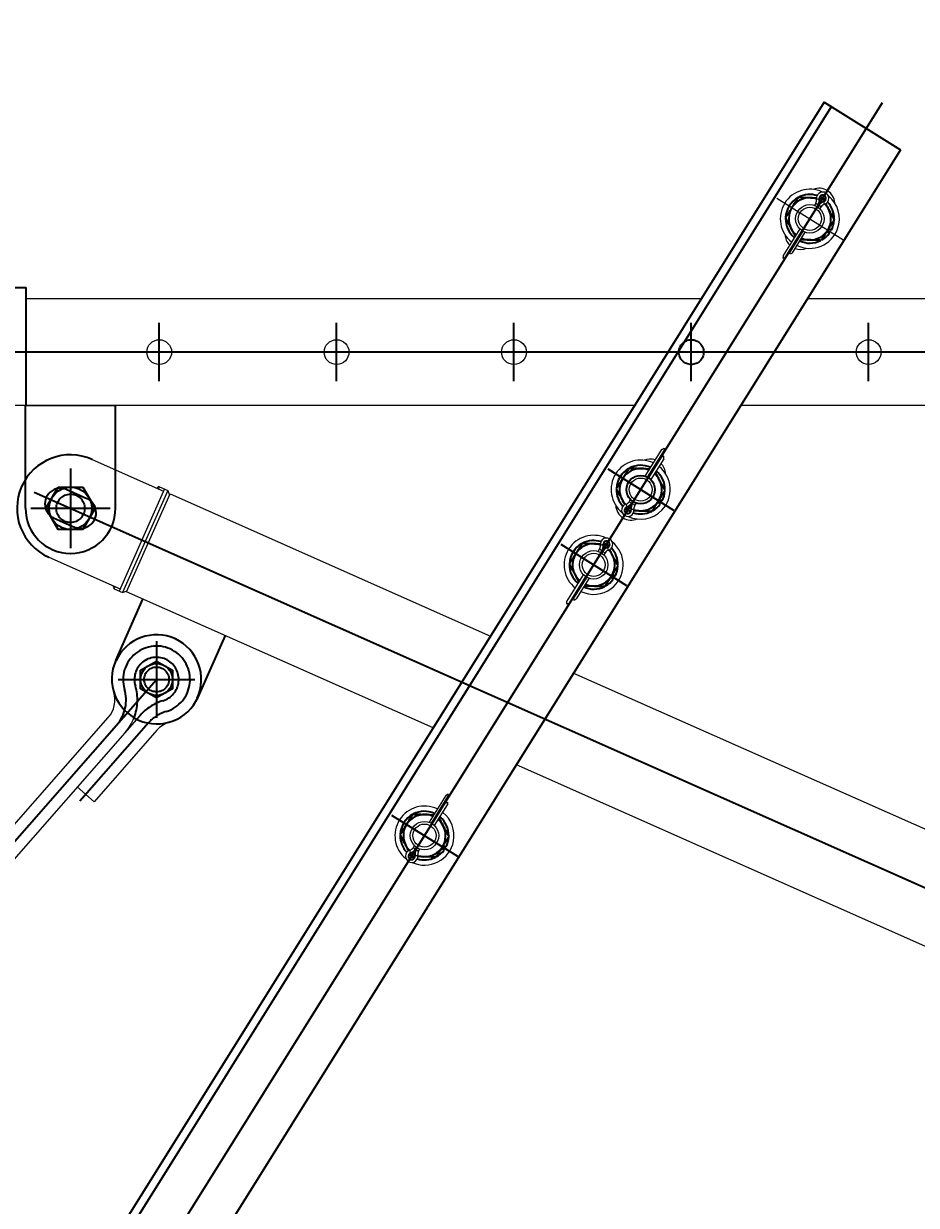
# Model space of a CAD drawing. Header units: millimetres. Extents: x -37020 to 35906, y -101 to 52234.
# Drawn here: x -148.939 to -148.436, y 226.76 to 227.426 of the extents above; entities that cross this region are included whole.
import ezdxf

# ---------------------------------------------------------------- set-up
doc = ezdxf.new("R2010")
doc.units = ezdxf.units.MM
doc.header["$PDMODE"] = 35
doc.header["$PDSIZE"] = 1
doc.linetypes.add('CENTER', pattern=[50.8, 31.75, -6.35, 6.35, -6.35])
doc.linetypes.add('HIDDEN', pattern=[9.525, 6.35, -3.175])
for name, color, linetype in [('Catenaria', 2, 'Continuous'), ('GE-Cotas', 1, 'Continuous'), ('Layer1', 1, 'Continuous')]:
    doc.layers.add(name, color=color, linetype=linetype)
doc.styles.add('Romans', font='romans.shx', dxfattribs={"width": 0.8})
doc.dimstyles.new('COTAS GENERAL', dxfattribs={"dimscale": 0.1, "dimtxt": 2.5, "dimasz": 2.5, "dimexe": 1, "dimexo": 1, "dimgap": 1.25, "dimtad": 1, "dimzin": 1, "dimdsep": 46, "dimtxsty": 'Romans', "dimcen": 1, "dimclrd": 2, "dimclre": 1, "dimclrt": 3, "dimaunit": 1, "dimadec": 3, "dimazin": 0, "dimtfac": 1, "dimtix": 1, "dimtmove": 0, "dimatfit": 0, "dimfxl": 1, "dimtolj": 1, "dimarcsym": 0})

# ---------------------------------------------------------------- blocks, each defined once
blk = doc.blocks.new('*D255')
at = {"layer": 'Defpoints', "color": 0, "transparency": 16777216}
for p in [(-146.38785, 228.7464), (-146.85486, 228.65787), (-148.91933, 220.97282)]:
    blk.add_point(p, dxfattribs=at)
at = {"layer": 'GE-Cotas', "color": 1, "lineweight": -2, "transparency": 16777216}
for p, q in [((-146.65486, 228.65787), (-146.58785, 228.7464)), ((-146.58785, 228.7464), (-145.85332, 228.7464)), ((-146.80486, 228.65787), (-146.65486, 228.65787))]:
    blk.add_line(p, q, dxfattribs=at)
at = {"layer": 'GE-Cotas', "color": 3, "linetype": 'Continuous', "transparency": 16777216, "insert": (-146.08934, 228.8714), "char_height": 0.125, "attachment_point": 5, "style": 'Romans'}
blk.add_mtext('\\A1;+7685', dxfattribs=at)
blk = doc.blocks.new('*D256')
at = {"layer": 'Defpoints', "color": 0, "transparency": 16777216}
for p in [(-146.32147, 228.98724), (-146.79541, 228.89344), (-148.91933, 220.97282)]:
    blk.add_point(p, dxfattribs=at)
at = {"layer": 'GE-Cotas', "color": 1, "lineweight": -2, "transparency": 16777216}
for p, q in [((-146.59541, 228.89344), (-146.52147, 228.98724)), ((-146.52147, 228.98724), (-145.81611, 228.98724)), ((-146.74541, 228.89344), (-146.59541, 228.89344))]:
    blk.add_line(p, q, dxfattribs=at)
at = {"layer": 'GE-Cotas', "color": 3, "linetype": 'Continuous', "transparency": 16777216, "insert": (-146.03754, 229.11224), "char_height": 0.125, "attachment_point": 5, "style": 'Romans'}
blk.add_mtext('\\A1;+7921', dxfattribs=at)
blk = doc.blocks.new('*D257')
at = {"layer": 'Defpoints', "color": 0, "transparency": 16777216}
for p in [(-146.36041, 227.26843), (-147.026, 227.2406), (-148.91933, 220.97282)]:
    blk.add_point(p, dxfattribs=at)
at = {"layer": 'GE-Cotas', "color": 1, "lineweight": -2, "transparency": 16777216}
for p, q in [((-146.76041, 227.2406), (-146.56041, 227.26843)), ((-146.56041, 227.26843), (-145.82589, 227.26843)), ((-146.976, 227.2406), (-146.76041, 227.2406))]:
    blk.add_line(p, q, dxfattribs=at)
at = {"layer": 'GE-Cotas', "color": 3, "linetype": 'Continuous', "transparency": 16777216, "insert": (-146.0619, 227.39343), "char_height": 0.125, "attachment_point": 5, "style": 'Romans'}
blk.add_mtext('\\A1;+6268', dxfattribs=at)
blk = doc.blocks.new('*D259')
at = {"layer": 'Defpoints', "color": 0, "transparency": 16777216}
for p in [(-146.10125, 229.75645), (-146.57177, 229.57645), (-148.91933, 220.97282)]:
    blk.add_point(p, dxfattribs=at)
at = {"layer": 'GE-Cotas', "color": 1, "lineweight": -2, "transparency": 16777216}
for p, q in [((-146.37177, 229.57645), (-146.30125, 229.75645)), ((-146.30125, 229.75645), (-145.56256, 229.75645)), ((-146.52177, 229.57645), (-146.37177, 229.57645))]:
    blk.add_line(p, q, dxfattribs=at)
at = {"layer": 'GE-Cotas', "color": 3, "linetype": 'Continuous', "transparency": 16777216, "insert": (-145.80066, 229.88145), "char_height": 0.125, "attachment_point": 5, "style": 'Romans'}
blk.add_mtext('\\A1;+8604', dxfattribs=at)
blk = doc.blocks.new('p in 2000')
at = {"layer": 'Layer1'}
for p, q in [((-149.593, 229.5413), (-150.01693, 228.86286)), ((-149.58897, 229.53879), (-150.01291, 228.86035)), ((-149.593, 229.5413), (-149.54992, 229.51438)), ((-149.54992, 229.51438), (-149.97385, 228.83594)), ((-150.05554, 229.43693), (-150.04289, 229.43693)), ((-150.04289, 229.37043), (-150.04289, 229.43693)), ((-150.04329, 229.32862), (-150.04329, 229.37028)), ((-149.99249, 229.33409), (-149.99249, 229.37028)), ((-149.99241, 229.22656), (-149.97702, 229.26125)), ((-149.94598, 229.20595), (-149.93059, 229.24064))]:
    blk.add_line(p, q, dxfattribs=at)
at = {"layer": 'Layer1', "linetype": 'CENTER'}
for p, q in [((-149.99842, 228.83966), (-149.56005, 229.54119)), ((-149.96789, 229.38398), (-149.96789, 229.41688)), ((-149.86789, 229.38398), (-149.86789, 229.41688)), ((-149.76789, 229.38398), (-149.76789, 229.41688)), ((-149.66789, 229.38398), (-149.66789, 229.41688)), ((-149.56789, 229.38398), (-149.56789, 229.41688)), ((-148.16789, 229.40043), (-150.64148, 229.40043)), ((-150.01789, 229.33483), (-150.01789, 229.28992)), ((-149.71502, 229.33455), (-149.67785, 229.31132)), ((-150.03841, 229.32149), (-148.48189, 228.6304)), ((-150.04034, 229.31238), (-149.99544, 229.31238)), ((-149.74151, 229.29214), (-149.70435, 229.26892)), ((-149.96936, 229.23754), (-149.96936, 229.19424)), ((-150.23316, 228.91521), (-149.96936, 229.21589)), ((-149.99101, 229.21589), (-149.94771, 229.21589)), ((-149.97391, 229.19145), (-150.01257, 229.14739)), ((-149.8369, 229.13949), (-149.79973, 229.11627))]:
    blk.add_line(p, q, dxfattribs=at)
at = {"layer": 'Layer1', "linetype": 'CENTER', "lineweight": 0}
blk.add_line((-149.61963, 229.48719), (-149.58247, 229.46397), dxfattribs=at)
at = {"layer": 'Layer1', "linetype": 'Continuous', "lineweight": 15}
for p, q in [((-149.59775, 229.48435), (-149.59849, 229.48316)), ((-149.59775, 229.48435), (-149.59649, 229.48356)), ((-149.59649, 229.48356), (-149.59712, 229.48255)), ((-149.59618, 229.48337), (-149.59681, 229.48237)), ((-149.59618, 229.48337), (-149.59681, 229.48237)), ((-149.59588, 229.48318), (-149.59651, 229.48217)), ((-149.59649, 229.48356), (-149.59618, 229.48337)), ((-149.59588, 229.48318), (-149.59618, 229.48337)), ((-149.59461, 229.48239), (-149.59588, 229.48318)), ((-149.59536, 229.4812), (-149.59461, 229.48239)), ((-149.60674, 229.46996), (-149.61614, 229.45492)), ((-149.60559, 229.469), (-149.6151, 229.45378)), ((-149.60529, 229.4688), (-149.61457, 229.45395)), ((-149.60529, 229.4688), (-149.61244, 229.45734)), ((-149.60498, 229.46861), (-149.61237, 229.45679)), ((-149.61089, 229.45635), (-149.6036, 229.468)), ((-150.04289, 229.43058), (-149.66219, 229.43058)), ((-149.60228, 229.43058), (-149.15589, 229.43058)), ((-149.69987, 229.37028), (-150.61789, 229.37028)), ((-150.04329, 229.37028), (-149.99249, 229.37028)), ((-149.15589, 229.37028), (-149.63996, 229.37028)), ((-149.69388, 229.33051), (-149.68448, 229.34556)), ((-149.69251, 229.3299), (-149.683, 229.34512)), ((-149.6922, 229.32972), (-149.68292, 229.34457)), ((-150.00566, 229.33994), (-149.96544, 229.32209)), ((-149.69219, 229.32972), (-149.68504, 229.34117)), ((-149.69189, 229.32952), (-149.68451, 229.34134)), ((-149.68346, 229.34021), (-149.69074, 229.32855)), ((-149.96818, 229.3233), (-149.96764, 229.32454)), ((-149.96764, 229.32454), (-149.96307, 229.32251)), ((-149.96489, 229.32332), (-149.99045, 229.26574)), ((-149.96307, 229.32251), (-149.98862, 229.26493)), ((-149.98625, 229.26535), (-149.96179, 229.32046)), ((-149.96896, 229.32403), (-149.9691, 229.32371)), ((-149.96307, 229.32251), (-149.96205, 229.31987)), ((-149.96179, 229.32046), (-149.78111, 229.24027)), ((-149.70287, 229.31613), (-149.70213, 229.31731)), ((-149.70287, 229.31613), (-149.70161, 229.31534)), ((-149.70161, 229.31534), (-149.70098, 229.31635)), ((-149.70161, 229.31534), (-149.7013, 229.31515)), ((-149.7013, 229.31515), (-149.70067, 229.31615)), ((-149.7013, 229.31515), (-149.70068, 229.31615)), ((-149.70099, 229.31496), (-149.7013, 229.31515)), ((-149.70099, 229.31496), (-149.70036, 229.31596)), ((-149.69973, 229.31417), (-149.70099, 229.31496)), ((-149.69899, 229.31535), (-149.69973, 229.31417)), ((-150.03012, 229.28482), (-149.9899, 229.26697)), ((-149.72037, 229.28811), (-149.71963, 229.2893)), ((-149.71837, 229.28851), (-149.71963, 229.2893)), ((-149.71837, 229.28851), (-149.719, 229.2875)), ((-149.71806, 229.28832), (-149.71869, 229.28731)), ((-149.71807, 229.28832), (-149.71869, 229.28732)), ((-149.71776, 229.28813), (-149.71839, 229.28712)), ((-149.71807, 229.28832), (-149.71837, 229.28851)), ((-149.71806, 229.28832), (-149.71776, 229.28813)), ((-149.71776, 229.28813), (-149.7165, 229.28734)), ((-149.7165, 229.28734), (-149.71724, 229.28615)), ((-149.73802, 229.25987), (-149.72862, 229.27491)), ((-149.72747, 229.27394), (-149.73698, 229.25873)), ((-149.72717, 229.27375), (-149.73645, 229.2589)), ((-149.72717, 229.27375), (-149.73433, 229.26229)), ((-149.72686, 229.27356), (-149.73425, 229.26174)), ((-149.72549, 229.27295), (-149.73277, 229.2613)), ((-149.99356, 229.26859), (-149.9937, 229.26827)), ((-149.99319, 229.26695), (-149.99265, 229.26819)), ((-149.99319, 229.26695), (-149.98862, 229.26493)), ((-149.98862, 229.26493), (-149.98599, 229.26594)), ((-149.81338, 229.18862), (-149.98625, 229.26535)), ((-149.73421, 229.21945), (-149.29161, 229.02299)), ((-150.22384, 228.93547), (-149.9966, 229.19447)), ((-149.98071, 229.19333), (-150.20592, 228.93663)), ((-149.96914, 229.18726), (-150.0045, 229.14695)), ((-149.31607, 228.96788), (-149.76649, 229.1678)), ((-150.01405, 229.15533), (-150.0045, 229.14695)), ((-149.80636, 229.15051), (-149.81576, 229.13546)), ((-149.81439, 229.13485), (-149.80488, 229.15007)), ((-149.81408, 229.13467), (-149.8048, 229.14951)), ((-149.81407, 229.13467), (-149.80692, 229.14612)), ((-149.81378, 229.13447), (-149.80639, 229.14629)), ((-149.81262, 229.1335), (-149.80534, 229.14515)), ((-149.82401, 229.12226), (-149.82475, 229.12108)), ((-149.82349, 229.12029), (-149.82475, 229.12108)), ((-149.82349, 229.12029), (-149.82286, 229.1213)), ((-149.82318, 229.1201), (-149.82349, 229.12029)), ((-149.82318, 229.12009), (-149.82255, 229.1211)), ((-149.82318, 229.1201), (-149.82256, 229.1211)), ((-149.82318, 229.12009), (-149.82288, 229.1199)), ((-149.82288, 229.1199), (-149.82225, 229.12091)), ((-149.82288, 229.1199), (-149.82161, 229.11911)), ((-149.82161, 229.11911), (-149.82087, 229.1203))]:
    blk.add_line(p, q, dxfattribs=at)
at = {"layer": 'Layer1', "linetype": 'Continuous'}
for p, q in [((-149.59376, 229.48725), (-149.59297, 229.48577)), ((-149.59144, 229.46847), (-149.59003, 229.46743)), ((-149.59045, 229.47006), (-149.58889, 229.46925)), ((-149.70372, 229.31127), (-149.70205, 229.31121)), ((-149.68683, 229.31583), (-149.68542, 229.31478)), ((-149.68584, 229.31742), (-149.68428, 229.31661)), ((-149.71332, 229.27342), (-149.71191, 229.27238)), ((-149.71233, 229.27501), (-149.71078, 229.2742)), ((-149.80871, 229.12077), (-149.8073, 229.11973)), ((-149.80772, 229.12236), (-149.80616, 229.12155))]:
    blk.add_line(p, q, dxfattribs=at)
at = {"layer": 'Layer1', "linetype": 'HIDDEN'}
for p, q in [((-149.99249, 229.31238), (-149.99249, 229.33409)), ((-150.04329, 229.31238), (-150.04329, 229.32862)), ((-150.02005, 229.32291), (-150.00863, 229.31784)), ((-150.02715, 229.30692), (-150.01573, 229.30185)), ((-149.97868, 229.19564), (-149.98053, 229.19353))]:
    blk.add_line(p, q, dxfattribs=at)
at = {"layer": 'Layer1', "linetype": 'Continuous', "lineweight": 15, "flags": 128}
for points in [[(-149.59728, 229.48664), (-149.59717, 229.48665), (-149.59687, 229.4867), (-149.59639, 229.48677), (-149.59581, 229.48686)], [(-149.59581, 229.48686), (-149.59574, 229.48687), (-149.59568, 229.48688), (-149.59562, 229.48689), (-149.59556, 229.4869), (-149.59552, 229.48691), (-149.59548, 229.48691), (-149.59546, 229.48692), (-149.59545, 229.48692)], [(-149.59539, 229.48607), (-149.59474, 229.48568), (-149.5941, 229.48526)], [(-149.59321, 229.48524), (-149.59322, 229.4853), (-149.59324, 229.48536), (-149.59326, 229.48542), (-149.59328, 229.48548), (-149.59329, 229.48552), (-149.5933, 229.48555), (-149.59331, 229.48557), (-149.59331, 229.48558)], [(-149.59276, 229.48382), (-149.5928, 229.48392), (-149.59289, 229.48422), (-149.59303, 229.48467), (-149.59321, 229.48524)], [(-149.61614, 229.45492), (-149.61615, 229.45485), (-149.61615, 229.45466), (-149.61616, 229.45435), (-149.61618, 229.45394), (-149.6162, 229.45342)], [(-149.6162, 229.45342), (-149.61586, 229.45353), (-149.61549, 229.45365), (-149.6151, 229.45378)], [(-149.6151, 229.45378), (-149.61502, 229.4538), (-149.61494, 229.45383), (-149.61487, 229.45385), (-149.61479, 229.45388), (-149.61473, 229.4539), (-149.61467, 229.45392), (-149.61463, 229.45393), (-149.6146, 229.45394), (-149.61457, 229.45395), (-149.61457, 229.45395)], [(-149.61237, 229.45679), (-149.61238, 229.45687), (-149.61239, 229.45695), (-149.6124, 229.45703), (-149.61241, 229.45711), (-149.61242, 229.45717), (-149.61243, 229.45723), (-149.61244, 229.45728), (-149.61244, 229.45731), (-149.61244, 229.45733), (-149.61244, 229.45734)], [(-149.6122, 229.45565), (-149.61225, 229.456), (-149.61231, 229.45638), (-149.61237, 229.45679)], [(-149.61089, 229.45635), (-149.61094, 229.45632), (-149.61111, 229.45623), (-149.61138, 229.45608), (-149.61175, 229.45589), (-149.6122, 229.45565)], [(-149.68448, 229.34556), (-149.68442, 229.34559), (-149.68425, 229.34568), (-149.68398, 229.34582), (-149.68361, 229.34602), (-149.68316, 229.34626)], [(-149.68316, 229.34626), (-149.68311, 229.34591), (-149.68306, 229.34552), (-149.683, 229.34512)], [(-149.683, 229.34512), (-149.68299, 229.34504), (-149.68297, 229.34495), (-149.68296, 229.34488), (-149.68295, 229.3448), (-149.68294, 229.34473), (-149.68293, 229.34468), (-149.68293, 229.34463), (-149.68292, 229.34459), (-149.68292, 229.34457), (-149.68292, 229.34457)], [(-149.68451, 229.34134), (-149.68458, 229.34132), (-149.68466, 229.34129), (-149.68474, 229.34127), (-149.68481, 229.34124), (-149.68487, 229.34122), (-149.68493, 229.34121), (-149.68497, 229.34119), (-149.68501, 229.34118), (-149.68503, 229.34117), (-149.68504, 229.34117)], [(-149.68341, 229.3417), (-149.68375, 229.34159), (-149.68412, 229.34147), (-149.68451, 229.34134)], [(-149.68346, 229.34021), (-149.68346, 229.34027), (-149.68345, 229.34046), (-149.68344, 229.34077), (-149.68342, 229.34119), (-149.68341, 229.3417)], [(-149.70472, 229.3147), (-149.70469, 229.3146), (-149.7046, 229.3143), (-149.70445, 229.31384), (-149.70428, 229.31328)], [(-149.70428, 229.31328), (-149.70426, 229.31321), (-149.70424, 229.31315), (-149.70422, 229.31309), (-149.7042, 229.31304), (-149.70419, 229.313), (-149.70418, 229.31296), (-149.70417, 229.31294), (-149.70417, 229.31293)], [(-149.70338, 229.31325), (-149.70275, 229.31283), (-149.70209, 229.31245)], [(-149.70167, 229.31165), (-149.70174, 229.31164), (-149.7018, 229.31163), (-149.70187, 229.31162), (-149.70192, 229.31161), (-149.70197, 229.31161), (-149.702, 229.3116), (-149.70202, 229.3116), (-149.70203, 229.3116)], [(-149.7002, 229.31188), (-149.70031, 229.31186), (-149.70062, 229.31181), (-149.70109, 229.31174), (-149.70167, 229.31165)], [(-149.71769, 229.29181), (-149.71827, 229.29172), (-149.71875, 229.29165), (-149.71906, 229.2916), (-149.71916, 229.29159)], [(-149.71734, 229.29187), (-149.71734, 229.29187), (-149.71736, 229.29186), (-149.7174, 229.29186), (-149.71744, 229.29185), (-149.7175, 229.29184), (-149.71756, 229.29183), (-149.71762, 229.29182), (-149.71769, 229.29181)], [(-149.71728, 229.29102), (-149.71662, 229.29063), (-149.71599, 229.29021)], [(-149.71519, 229.29053), (-149.71519, 229.29052), (-149.71518, 229.2905), (-149.71517, 229.29047), (-149.71516, 229.29042), (-149.71514, 229.29037), (-149.71513, 229.29031), (-149.71511, 229.29025), (-149.71509, 229.29019)], [(-149.71509, 229.29019), (-149.71491, 229.28962), (-149.71477, 229.28917), (-149.71468, 229.28887), (-149.71464, 229.28876)], [(-149.73808, 229.25837), (-149.73806, 229.25889), (-149.73804, 229.2593), (-149.73803, 229.25961), (-149.73803, 229.2598), (-149.73802, 229.25987)], [(-149.73698, 229.25873), (-149.73737, 229.2586), (-149.73774, 229.25848), (-149.73808, 229.25837)], [(-149.73645, 229.2589), (-149.73646, 229.2589), (-149.73648, 229.25889), (-149.73651, 229.25888), (-149.73656, 229.25887), (-149.73661, 229.25885), (-149.73668, 229.25883), (-149.73675, 229.2588), (-149.73682, 229.25878), (-149.7369, 229.25875), (-149.73698, 229.25873)], [(-149.73433, 229.26229), (-149.73433, 229.26228), (-149.73432, 229.26226), (-149.73432, 229.26223), (-149.73431, 229.26218), (-149.7343, 229.26212), (-149.73429, 229.26205), (-149.73428, 229.26198), (-149.73427, 229.2619), (-149.73426, 229.26182), (-149.73425, 229.26174)], [(-149.73425, 229.26174), (-149.73419, 229.26133), (-149.73414, 229.26095), (-149.73408, 229.26059)], [(-149.73408, 229.26059), (-149.73363, 229.26084), (-149.73326, 229.26103), (-149.73299, 229.26118), (-149.73282, 229.26127), (-149.73277, 229.2613)], [(-149.80504, 229.15121), (-149.80549, 229.15097), (-149.80586, 229.15077), (-149.80614, 229.15063), (-149.8063, 229.15054), (-149.80636, 229.15051)], [(-149.80488, 229.15007), (-149.80494, 229.15047), (-149.80499, 229.15086), (-149.80504, 229.15121)], [(-149.80692, 229.14612), (-149.80691, 229.14612), (-149.80689, 229.14613), (-149.80686, 229.14614), (-149.80681, 229.14615), (-149.80675, 229.14617), (-149.80669, 229.14619), (-149.80662, 229.14622), (-149.80654, 229.14624), (-149.80646, 229.14627), (-149.80639, 229.14629)], [(-149.80639, 229.14629), (-149.806, 229.14642), (-149.80563, 229.14654), (-149.80529, 229.14665)], [(-149.80529, 229.14665), (-149.80531, 229.14614), (-149.80532, 229.14572), (-149.80533, 229.14541), (-149.80534, 229.14522), (-149.80534, 229.14515)], [(-149.8048, 229.14951), (-149.8048, 229.14952), (-149.8048, 229.14954), (-149.80481, 229.14958), (-149.80482, 229.14963), (-149.80482, 229.14968), (-149.80483, 229.14975), (-149.80484, 229.14982), (-149.80486, 229.1499), (-149.80487, 229.14999), (-149.80488, 229.15007)], [(-149.82616, 229.11823), (-149.82633, 229.11879), (-149.82648, 229.11925), (-149.82657, 229.11955), (-149.8266, 229.11965)], [(-149.82605, 229.11788), (-149.82606, 229.11789), (-149.82606, 229.11791), (-149.82607, 229.11794), (-149.82609, 229.11799), (-149.8261, 229.11804), (-149.82612, 229.1181), (-149.82614, 229.11816), (-149.82616, 229.11823)], [(-149.82526, 229.1182), (-149.82463, 229.11778), (-149.82397, 229.1174)], [(-149.82391, 229.11654), (-149.8239, 229.11655), (-149.82388, 229.11655), (-149.82385, 229.11655), (-149.8238, 229.11656), (-149.82375, 229.11657), (-149.82369, 229.11658), (-149.82362, 229.11659), (-149.82356, 229.1166)], [(-149.82356, 229.1166), (-149.82297, 229.11669), (-149.8225, 229.11676), (-149.82219, 229.11681), (-149.82208, 229.11683)]]:
    blk.add_lwpolyline(points, dxfattribs=at)
at = {"layer": 'Layer1', "linetype": 'Continuous', "flags": 128}
for points in [[(-149.59407, 229.48737), (-149.59523, 229.48799), (-149.59525, 229.488)], [(-149.59243, 229.48623), (-149.59331, 229.48689), (-149.59345, 229.48698)], [(-149.70397, 229.31149), (-149.70503, 229.31226), (-149.70505, 229.31228)], [(-149.70223, 229.31052), (-149.70321, 229.31102), (-149.70335, 229.3111)], [(-149.71714, 229.29295), (-149.71711, 229.29294), (-149.716, 229.29235)], [(-149.71533, 229.29194), (-149.71519, 229.29184), (-149.71431, 229.29118)], [(-149.82694, 229.11723), (-149.82692, 229.11721), (-149.82591, 229.11647)], [(-149.82524, 229.11605), (-149.82509, 229.11597), (-149.82411, 229.11546)]]:
    blk.add_lwpolyline(points, dxfattribs=at)
at = {"layer": 'Layer1', "linetype": 'Continuous'}
for points in [[(-150.02482, 229.32438), (-150.01096, 229.32438), (-150.00403, 229.31238), (-150.01096, 229.30038), (-150.02482, 229.30038), (-150.03175, 229.31238)], [(-149.97836, 229.22109), (-149.96936, 229.22629), (-149.96036, 229.22109), (-149.96036, 229.2107), (-149.96936, 229.2055), (-149.97836, 229.2107)]]:
    blk.add_lwpolyline(points, close=True, dxfattribs=at)
at = {"layer": 'Layer1', "linetype": 'Continuous', "lineweight": 15}
for centre, radius in [((-149.60105, 229.47558), 0.008), ((-149.60105, 229.47558), 0.0065), ((-149.96789, 229.40043), 0.007), ((-149.86789, 229.40043), 0.007), ((-149.76789, 229.40043), 0.007), ((-149.56789, 229.40043), 0.007), ((-149.69643, 229.32293), 0.0065), ((-149.72293, 229.28053), 0.008), ((-149.72293, 229.28053), 0.0065), ((-149.81832, 229.12788), 0.008), ((-149.81832, 229.12788), 0.0065)]:
    blk.add_circle(centre, radius, dxfattribs=at)
at = {"layer": 'Layer1', "linetype": 'HIDDEN'}
for centre, radius in [((-149.66789, 229.40043), 0.007), ((-150.01789, 229.31238), 0.008), ((-149.96936, 229.21589), 0.007)]:
    blk.add_circle(centre, radius, dxfattribs=at)
at = {"layer": 'Layer1', "linetype": 'Continuous'}
for centre, radius in [((-150.01789, 229.31238), 0.012), ((-149.69643, 229.32293), 0.008), ((-149.96936, 229.21589), 0.009)]:
    blk.add_circle(centre, radius, dxfattribs=at)
at = {"layer": 'Layer1', "linetype": 'Continuous', "lineweight": 15}
for centre, radius, start, end in [((-149.60105, 229.47558), 0.01666, 64.98755, 231.6254), ((-149.59575, 229.48406), 0.00875, 3.27914, 112.72086), ((-149.6006, 229.48613), 0.00336, 328, 8.73362), ((-149.59381, 229.48717), 0.00351, 148, 188.73362), ((-149.59381, 229.48717), 0.00351, 287.26638, 148), ((-149.6006, 229.48613), 0.00485, 328, 8.73362), ((-149.6006, 229.48613), 0.00521, 328, 8.73362), ((-149.59177, 229.48061), 0.00521, 107.26638, 148), ((-149.59177, 229.48061), 0.00485, 107.26638, 148), ((-149.59381, 229.48717), 0.00203, 287.26638, 188.73362), ((-149.59381, 229.48717), 0.00167, 287.26638, 188.73362), ((-149.60105, 229.47558), 0.01666, 340.23561, 51.01245), ((-149.59177, 229.48061), 0.00336, 107.26638, 148), ((-149.60635, 229.4671), 0.00875, 183.27914, 225.79392), ((-149.60105, 229.47558), 0.01666, 244.3746, 340.23561), ((-149.60635, 229.4671), 0.00875, 250.20608, 292.72086), ((-149.69643, 229.32293), 0.01666, 64.3746, 231.01245), ((-149.69114, 229.33141), 0.00875, 70.20608, 112.72086), ((-149.69114, 229.33141), 0.00875, 3.27914, 45.79392), ((-149.69643, 229.32293), 0.01666, 315.76439, 51.6254), ((-149.96804, 229.32362), 0.001, 66.06505, 156.06505), ((-149.70173, 229.31445), 0.00875, 183.27914, 292.72086), ((-149.70368, 229.31134), 0.00351, 148, 8.73362), ((-149.70368, 229.31134), 0.00351, 107.26638, 148), ((-149.70368, 229.31134), 0.00203, 107.26638, 8.73362), ((-149.70368, 229.31134), 0.00167, 107.26638, 8.73362), ((-149.70572, 229.31791), 0.00336, 287.26638, 328), ((-149.70572, 229.31791), 0.00485, 287.26638, 328), ((-149.70572, 229.31791), 0.00521, 287.26638, 328), ((-149.69643, 229.32293), 0.01666, 244.98755, 315.76439), ((-149.69688, 229.31239), 0.00521, 148, 188.73362), ((-149.69688, 229.31239), 0.00485, 148, 188.73362), ((-149.69688, 229.31239), 0.00336, 148, 188.73362), ((-149.72293, 229.28053), 0.01666, 64.98755, 231.6254), ((-149.72248, 229.29108), 0.00336, 328, 8.73362), ((-149.71569, 229.29212), 0.00352, 328, 188.73362), ((-149.72248, 229.29108), 0.00485, 328, 8.73362), ((-149.72248, 229.29108), 0.00521, 328, 8.73362), ((-149.71569, 229.29212), 0.00203, 287.26638, 188.73362), ((-149.71569, 229.29212), 0.00167, 287.26638, 188.73362), ((-149.72293, 229.28053), 0.01666, 306.59633, 51.01245), ((-149.71365, 229.28556), 0.00521, 107.26638, 148), ((-149.71365, 229.28556), 0.00485, 107.26638, 148), ((-149.71365, 229.28556), 0.00336, 107.26638, 148), ((-149.71569, 229.29212), 0.00352, 287.26638, 328), ((-149.99279, 229.26787), 0.001, 156.06505, 246.06505), ((-149.72293, 229.28053), 0.01666, 244.3746, 306.59633), ((-150.00787, 229.20437), 0.015, 318.7382, 16.66079), ((-150.00787, 229.20437), 0.0277, 318.7382, 338.44943), ((-149.95786, 229.17737), 0.015, 106.62151, 138.7382), ((-149.81832, 229.12788), 0.01666, 64.3746, 231.01245), ((-149.81832, 229.12788), 0.01666, 349.40367, 51.6254), ((-149.81832, 229.12788), 0.01666, 244.98755, 349.40367), ((-149.82556, 229.11629), 0.00352, 107.26638, 328), ((-149.82556, 229.11629), 0.00203, 107.26638, 8.73362), ((-149.82556, 229.11629), 0.00167, 107.26638, 8.73362), ((-149.8276, 229.12286), 0.00336, 287.26638, 328), ((-149.8276, 229.12286), 0.00485, 287.26638, 328), ((-149.8276, 229.12286), 0.00521, 287.26638, 328), ((-149.81876, 229.11734), 0.00521, 148, 188.73362), ((-149.81876, 229.11734), 0.00485, 148, 188.73362), ((-149.81876, 229.11734), 0.00336, 148, 188.73362), ((-149.82556, 229.11629), 0.00352, 328, 8.73362)]:
    blk.add_arc(centre, radius, start, end, dxfattribs=at)
at = {"layer": 'Layer1', "linetype": 'Continuous'}
for centre, radius, start, end in [((-149.60105, 229.47558), 0.0137, 118.53993, 176.97127), ((-149.60105, 229.47558), 0.01191, 88, 148), ((-149.60105, 229.47558), 0.0137, 72.75627, 117.06917), ((-149.60105, 229.47558), 0.01191, 71.70977, 88), ((-149.60105, 229.47558), 0.0137, 359.71218, 43.24373), ((-149.60105, 229.47558), 0.01191, 148, 208), ((-149.60105, 229.47558), 0.01191, 28, 44.29023), ((-149.60105, 229.47558), 0.01191, 328, 28), ((-149.60105, 229.47558), 0.0137, 179.49757, 230.24115), ((-149.60105, 229.47558), 0.0137, 332.5, 356.51382), ((-149.60105, 229.47558), 0.01191, 208, 229.06593), ((-149.60105, 229.47558), 0.01191, 246.93407, 268), ((-149.60105, 229.47558), 0.01191, 268, 328), ((-149.60105, 229.47558), 0.0137, 299.13468, 323.5), ((-149.60105, 229.47558), 0.0137, 245.75885, 296.42231), ((-149.69643, 229.32293), 0.0137, 119.02873, 177.46007), ((-149.69643, 229.32293), 0.01191, 88, 148), ((-149.69643, 229.32293), 0.0137, 65.75885, 116.50243), ((-149.69643, 229.32293), 0.01191, 66.93407, 88), ((-149.69643, 229.32293), 0.01191, 28, 49.06593), ((-149.69643, 229.32293), 0.0137, 359.57769, 50.24115), ((-149.69643, 229.32293), 0.01191, 148, 208), ((-149.69643, 229.32293), 0.01191, 328, 28), ((-149.69643, 229.32293), 0.0137, 178.93083, 223.24373), ((-149.69643, 229.32293), 0.0137, 332.5, 356.86532), ((-149.69643, 229.32293), 0.01191, 208, 224.29023), ((-149.69643, 229.32293), 0.01191, 251.70977, 268), ((-149.69643, 229.32293), 0.01191, 268, 328), ((-149.69643, 229.32293), 0.0137, 299.48618, 323.5), ((-149.69643, 229.32293), 0.0137, 252.75627, 296.28782), ((-149.72293, 229.28053), 0.0137, 119.02873, 177.46007), ((-149.72293, 229.28053), 0.01191, 88, 148), ((-149.72293, 229.28053), 0.0137, 72.75627, 116.50243), ((-149.72293, 229.28053), 0.01191, 71.70977, 88), ((-149.72293, 229.28053), 0.01191, 148, 208), ((-149.72293, 229.28053), 0.01191, 28, 44.29023), ((-149.72293, 229.28053), 0.0137, 359.57769, 43.24373), ((-149.72293, 229.28053), 0.01191, 328, 28), ((-149.72293, 229.28053), 0.0137, 178.93083, 230.24115), ((-149.72293, 229.28053), 0.0137, 332.5, 356.86532), ((-149.72293, 229.28053), 0.01191, 208, 229.06593), ((-149.72293, 229.28053), 0.01191, 268, 328), ((-149.72293, 229.28053), 0.0137, 299.48618, 323.5), ((-149.72293, 229.28053), 0.0137, 245.75885, 296.28782), ((-149.72293, 229.28053), 0.01191, 246.93407, 268), ((-149.81832, 229.12788), 0.0137, 118.53993, 176.97127), ((-149.81832, 229.12788), 0.01191, 88, 148), ((-149.81832, 229.12788), 0.0137, 65.75885, 117.06917), ((-149.81832, 229.12788), 0.01191, 66.93407, 88), ((-149.81832, 229.12788), 0.0137, 359.71218, 50.24115), ((-149.81832, 229.12788), 0.01191, 148, 208), ((-149.81832, 229.12788), 0.01191, 28, 49.06593), ((-149.81832, 229.12788), 0.01191, 328, 28), ((-149.81832, 229.12788), 0.0137, 179.49757, 223.24373), ((-149.81832, 229.12788), 0.0137, 332.5, 356.51382), ((-149.81832, 229.12788), 0.01191, 208, 224.29023), ((-149.81832, 229.12788), 0.01191, 268, 328), ((-149.81832, 229.12788), 0.0137, 299.13468, 323.5), ((-149.81832, 229.12788), 0.0137, 252.75627, 296.42231), ((-149.81832, 229.12788), 0.01191, 251.70977, 268)]:
    blk.add_arc(centre, radius, start, end, dxfattribs=at)
at = {"layer": 'Layer1'}
for centre, radius, start, end in [((-150.01789, 229.31238), 0.03015, 66.06505, 246.06505), ((-150.0236, 229.31492), 0.00875, 97.47895, 229.69417), ((-150.01218, 229.30984), 0.00875, 277.47895, 49.64669), ((-149.9692, 229.21626), 0.0254, 156.06505, 246.06505), ((-149.9692, 229.21626), 0.0254, 246.06505, 336.06505)]:
    blk.add_arc(centre, radius, start, end, dxfattribs=at)
at = {"layer": 'Layer1', "linetype": 'HIDDEN'}
for centre, radius, start, end in [((-150.0236, 229.31492), 0.00875, 66.05882, 96.07343), ((-150.01218, 229.30984), 0.00875, 50.45086, 66.05882), ((-150.01789, 229.31238), 0.0254, 180, 0), ((-150.0236, 229.31492), 0.00875, 230.41885, 246.05882), ((-150.01218, 229.30984), 0.00875, 246.05882, 277.47895), ((-149.96936, 229.21589), 0.0252, 335.16283, 155.16283), ((-149.96936, 229.21589), 0.0125, 286.62151, 196.66079), ((-150.00787, 229.20437), 0.0277, 338.79979, 16.66079), ((-149.95786, 229.17737), 0.0277, 106.62151, 138.7382)]:
    blk.add_arc(centre, radius, start, end, dxfattribs=at)
at = {"layer": 'Layer1', "linetype": 'CENTER'}
for centre, radius, start, end in [((-149.96936, 229.21589), 0.01885, 286.62151, 196.66079), ((-150.00787, 229.20437), 0.02135, 318.7382, 16.66079), ((-149.95786, 229.17737), 0.02135, 106.62151, 138.7382)]:
    blk.add_arc(centre, radius, start, end, dxfattribs=at)
at = {"layer": 'Layer1', "linetype": 'Continuous'}
for points, knots in [([(-149.61115, 229.48189), (-149.61064, 229.48271), (-149.6096, 229.48438), (-149.60839, 229.48631), (-149.60771, 229.48741), (-149.60751, 229.48773)], [0, 0, 0, 0, 0.406635, 0.827972, 1, 1, 1, 1]), ([(-149.60751, 229.48773), (-149.60644, 229.48769), (-149.60426, 229.48761), (-149.60188, 229.48753), (-149.60066, 229.48749), (-149.60063, 229.48749)], [0, 0, 0, 0, 0.4845457, 0.9867486, 1, 1, 1, 1]), ([(-149.60063, 229.48749), (-149.59966, 229.48745), (-149.59852, 229.48741), (-149.59743, 229.48738), (-149.59726, 229.48737)], [0, 0, 0, 0, 0.847161, 1, 1, 1, 1]), ([(-149.59545, 229.48731), (-149.59526, 229.4873), (-149.59468, 229.48728), (-149.59413, 229.48726), (-149.59376, 229.48725)], [0, 0, 0, 0, 0.32141, 1, 1, 1, 1]), ([(-149.6148, 229.47606), (-149.61423, 229.47697), (-149.61307, 229.47882), (-149.61181, 229.48083), (-149.61117, 229.48187), (-149.61115, 229.48189)], [0, 0, 0, 0, 0.484547, 0.986748, 1, 1, 1, 1]), ([(-149.59212, 229.48417), (-149.592, 229.48394), (-149.59149, 229.48297), (-149.59095, 229.48196), (-149.59053, 229.48117)], [0, 0, 0, 0, 0.2287917, 1, 1, 1, 1]), ([(-149.59053, 229.48117), (-149.59046, 229.48103), (-149.58997, 229.48012), (-149.58907, 229.47842), (-149.58807, 229.47655), (-149.58749, 229.47546), (-149.5873, 229.4751)], [0, 0, 0, 0, 0.066921, 0.435837, 0.815266, 1, 1, 1, 1]), ([(-149.6148, 229.47606), (-149.61452, 229.47555), (-149.61388, 229.47433), (-149.6128, 229.4723), (-149.61198, 229.47077), (-149.61157, 229.46999)], [0, 0, 0, 0, 0.265444, 0.628072, 1, 1, 1, 1]), ([(-149.5873, 229.4751), (-149.58787, 229.47419), (-149.58902, 229.47235), (-149.59028, 229.47033), (-149.59093, 229.4693), (-149.59095, 229.46927)], [0, 0, 0, 0, 0.4845457, 0.9867481, 1, 1, 1, 1]), ([(-149.61157, 229.46999), (-149.61149, 229.46985), (-149.61101, 229.46894), (-149.61025, 229.46751), (-149.6096, 229.46629), (-149.60934, 229.4658)], [0, 0, 0, 0, 0.098345, 0.64049, 1, 1, 1, 1]), ([(-149.59095, 229.46927), (-149.59146, 229.46845), (-149.5925, 229.46679), (-149.5937, 229.46486), (-149.59439, 229.46376), (-149.59459, 229.46344)], [0, 0, 0, 0, 0.406636, 0.827972, 1, 1, 1, 1]), ([(-149.60146, 229.46368), (-149.60243, 229.46371), (-149.60405, 229.46377), (-149.60559, 229.46382), (-149.6062, 229.46384)], [0, 0, 0, 0, 0.597277, 1, 1, 1, 1]), ([(-149.59459, 229.46344), (-149.59566, 229.46347), (-149.59784, 229.46355), (-149.60021, 229.46363), (-149.60143, 229.46368), (-149.60146, 229.46368)], [0, 0, 0, 0, 0.484546, 0.986748, 1, 1, 1, 1]), ([(-149.70289, 229.33508), (-149.70346, 229.33417), (-149.70461, 229.33232), (-149.70587, 229.33031), (-149.70652, 229.32927), (-149.70654, 229.32925)], [0, 0, 0, 0, 0.484547, 0.986748, 1, 1, 1, 1]), ([(-149.70289, 229.33508), (-149.70231, 229.33506), (-149.70093, 229.33501), (-149.69864, 229.33493), (-149.6969, 229.33487), (-149.69602, 229.33484)], [0, 0, 0, 0, 0.265444, 0.628072, 1, 1, 1, 1]), ([(-149.69602, 229.33484), (-149.69586, 229.33483), (-149.69483, 229.3348), (-149.69321, 229.33474), (-149.69183, 229.33469), (-149.69128, 229.33467)], [0, 0, 0, 0, 0.098345, 0.64049, 1, 1, 1, 1]), ([(-149.68592, 229.32853), (-149.68637, 229.32938), (-149.68713, 229.33081), (-149.68785, 229.33217), (-149.68814, 229.33271)], [0, 0, 0, 0, 0.597277, 1, 1, 1, 1]), ([(-149.70654, 229.32925), (-149.70705, 229.32843), (-149.70809, 229.32677), (-149.70929, 229.32483), (-149.70998, 229.32373), (-149.71018, 229.32341)], [0, 0, 0, 0, 0.406635, 0.827972, 1, 1, 1, 1]), ([(-149.68269, 229.32245), (-149.68319, 229.3234), (-149.68421, 229.32532), (-149.68533, 229.32742), (-149.6859, 229.3285), (-149.68592, 229.32853)], [0, 0, 0, 0, 0.484546, 0.986748, 1, 1, 1, 1]), ([(-149.71018, 229.32341), (-149.70968, 229.32247), (-149.70866, 229.32054), (-149.70754, 229.31844), (-149.70697, 229.31737), (-149.70695, 229.31734)], [0, 0, 0, 0, 0.4845457, 0.9867486, 1, 1, 1, 1]), ([(-149.68633, 229.31662), (-149.68582, 229.31744), (-149.68478, 229.3191), (-149.68357, 229.32103), (-149.68289, 229.32213), (-149.68269, 229.32245)], [0, 0, 0, 0, 0.406636, 0.827972, 1, 1, 1, 1]), ([(-149.70695, 229.31734), (-149.7065, 229.31648), (-149.70596, 229.31547), (-149.70545, 229.31451), (-149.70537, 229.31436)], [0, 0, 0, 0, 0.847161, 1, 1, 1, 1]), ([(-149.70452, 229.31276), (-149.70443, 229.31259), (-149.70416, 229.31208), (-149.7039, 229.3116), (-149.70372, 229.31127)], [0, 0, 0, 0, 0.32141, 1, 1, 1, 1]), ([(-149.70024, 229.31115), (-149.69998, 229.31114), (-149.69888, 229.3111), (-149.69774, 229.31106), (-149.69685, 229.31103)], [0, 0, 0, 0, 0.2287917, 1, 1, 1, 1]), ([(-149.69685, 229.31103), (-149.69669, 229.31102), (-149.69566, 229.31099), (-149.69374, 229.31092), (-149.69161, 229.31084), (-149.69038, 229.3108), (-149.68998, 229.31079)], [0, 0, 0, 0, 0.066921, 0.435837, 0.815266, 1, 1, 1, 1]), ([(-149.68998, 229.31079), (-149.68941, 229.3117), (-149.68826, 229.31354), (-149.68699, 229.31556), (-149.68635, 229.31659), (-149.68633, 229.31662)], [0, 0, 0, 0, 0.4845457, 0.9867481, 1, 1, 1, 1]), ([(-149.72939, 229.29268), (-149.72996, 229.29177), (-149.73111, 229.28992), (-149.73237, 229.2879), (-149.73302, 229.28687), (-149.73303, 229.28684)], [0, 0, 0, 0, 0.4845462, 0.9867481, 1, 1, 1, 1]), ([(-149.72939, 229.29268), (-149.72881, 229.29266), (-149.72743, 229.29261), (-149.72513, 229.29253), (-149.7234, 229.29247), (-149.72251, 229.29244)], [0, 0, 0, 0, 0.265445, 0.628073, 1, 1, 1, 1]), ([(-149.72251, 229.29244), (-149.72236, 229.29243), (-149.72133, 229.29239), (-149.72017, 229.29235), (-149.71923, 229.29232), (-149.71913, 229.29232)], [0, 0, 0, 0, 0.138927, 0.904789, 1, 1, 1, 1]), ([(-149.71733, 229.29225), (-149.71717, 229.29225), (-149.71659, 229.29223), (-149.71604, 229.29221), (-149.71564, 229.2922)], [0, 0, 0, 0, 0.272133, 1, 1, 1, 1]), ([(-149.71485, 229.29072), (-149.71494, 229.29088), (-149.71521, 229.29138), (-149.71547, 229.29187), (-149.71564, 229.2922)], [0, 0, 0, 0, 0.316901, 1, 1, 1, 1]), ([(-149.73303, 229.28684), (-149.73354, 229.28603), (-149.73458, 229.28436), (-149.73579, 229.28243), (-149.73648, 229.28133), (-149.73668, 229.28101)], [0, 0, 0, 0, 0.406635, 0.827972, 1, 1, 1, 1]), ([(-149.71241, 229.28612), (-149.71287, 229.28698), (-149.71341, 229.28799), (-149.71392, 229.28895), (-149.714, 229.2891)], [0, 0, 0, 0, 0.847162, 1, 1, 1, 1]), ([(-149.70918, 229.28005), (-149.70969, 229.281), (-149.71071, 229.28292), (-149.71183, 229.28502), (-149.7124, 229.2861), (-149.71241, 229.28612)], [0, 0, 0, 0, 0.484546, 0.986748, 1, 1, 1, 1]), ([(-149.73668, 229.28101), (-149.73618, 229.28007), (-149.73515, 229.27814), (-149.73404, 229.27604), (-149.73346, 229.27497), (-149.73345, 229.27494)], [0, 0, 0, 0, 0.484546, 0.9867486, 1, 1, 1, 1]), ([(-149.71283, 229.27422), (-149.71232, 229.27504), (-149.71128, 229.2767), (-149.71007, 229.27863), (-149.70938, 229.27973), (-149.70918, 229.28005)], [0, 0, 0, 0, 0.406635, 0.827972, 1, 1, 1, 1]), ([(-149.73345, 229.27494), (-149.73299, 229.27408), (-149.73223, 229.27265), (-149.73151, 229.2713), (-149.73122, 229.27075)], [0, 0, 0, 0, 0.597277, 1, 1, 1, 1]), ([(-149.71647, 229.26839), (-149.71591, 229.26929), (-149.71475, 229.27114), (-149.71349, 229.27316), (-149.71284, 229.27419), (-149.71283, 229.27422)], [0, 0, 0, 0, 0.4845462, 0.9867481, 1, 1, 1, 1]), ([(-149.72808, 229.26879), (-149.72739, 229.26877), (-149.72584, 229.26871), (-149.72423, 229.26866), (-149.72335, 229.26863)], [0, 0, 0, 0, 0.452659, 1, 1, 1, 1]), ([(-149.72335, 229.26863), (-149.72319, 229.26862), (-149.72216, 229.26858), (-149.72023, 229.26852), (-149.71811, 229.26844), (-149.71688, 229.2684), (-149.71647, 229.26839)], [0, 0, 0, 0, 0.066921, 0.435837, 0.815267, 1, 1, 1, 1]), ([(-149.82842, 229.13419), (-149.82791, 229.13501), (-149.82687, 229.13668), (-149.82566, 229.13861), (-149.82497, 229.13971), (-149.82477, 229.14003)], [0, 0, 0, 0, 0.406635, 0.827972, 1, 1, 1, 1]), ([(-149.82477, 229.14003), (-149.8237, 229.13999), (-149.82153, 229.13991), (-149.81915, 229.13983), (-149.81793, 229.13979), (-149.8179, 229.13979)], [0, 0, 0, 0, 0.484546, 0.9867486, 1, 1, 1, 1]), ([(-149.8179, 229.13979), (-149.81693, 229.13975), (-149.81531, 229.1397), (-149.81378, 229.13964), (-149.81316, 229.13962)], [0, 0, 0, 0, 0.597277, 1, 1, 1, 1]), ([(-149.83206, 229.12836), (-149.8315, 229.12927), (-149.83034, 229.13112), (-149.82908, 229.13313), (-149.82843, 229.13417), (-149.82842, 229.13419)], [0, 0, 0, 0, 0.4845462, 0.9867481, 1, 1, 1, 1]), ([(-149.81002, 229.13766), (-149.8097, 229.13704), (-149.80897, 229.13568), (-149.80821, 229.13425), (-149.8078, 229.13347)], [0, 0, 0, 0, 0.452659, 1, 1, 1, 1]), ([(-149.8078, 229.13347), (-149.80772, 229.13333), (-149.80724, 229.13242), (-149.80634, 229.13072), (-149.80534, 229.12885), (-149.80476, 229.12776), (-149.80457, 229.1274)], [0, 0, 0, 0, 0.066921, 0.435837, 0.815267, 1, 1, 1, 1]), ([(-149.83206, 229.12836), (-149.83179, 229.12785), (-149.83114, 229.12663), (-149.83006, 229.1246), (-149.82925, 229.12307), (-149.82883, 229.12229)], [0, 0, 0, 0, 0.265445, 0.628073, 1, 1, 1, 1]), ([(-149.80457, 229.1274), (-149.80514, 229.12649), (-149.80629, 229.12465), (-149.80755, 229.12263), (-149.8082, 229.1216), (-149.80821, 229.12157)], [0, 0, 0, 0, 0.4845462, 0.9867481, 1, 1, 1, 1]), ([(-149.82883, 229.12229), (-149.82876, 229.12215), (-149.82828, 229.12124), (-149.82773, 229.12022), (-149.82729, 229.11939), (-149.82724, 229.1193)], [0, 0, 0, 0, 0.138927, 0.904789, 1, 1, 1, 1]), ([(-149.80821, 229.12157), (-149.80872, 229.12075), (-149.80976, 229.11909), (-149.81097, 229.11716), (-149.81166, 229.11606), (-149.81186, 229.11574)], [0, 0, 0, 0, 0.406635, 0.827972, 1, 1, 1, 1]), ([(-149.8264, 229.11771), (-149.82632, 229.11757), (-149.82605, 229.11706), (-149.82579, 229.11657), (-149.82561, 229.11622)], [0, 0, 0, 0, 0.272133, 1, 1, 1, 1]), ([(-149.82393, 229.11616), (-149.82411, 229.11616), (-149.82469, 229.11618), (-149.82523, 229.1162), (-149.82561, 229.11622)], [0, 0, 0, 0, 0.316901, 1, 1, 1, 1]), ([(-149.81873, 229.11598), (-149.8197, 229.11601), (-149.82085, 229.11605), (-149.82194, 229.11609), (-149.8221, 229.11609)], [0, 0, 0, 0, 0.847162, 1, 1, 1, 1]), ([(-149.81186, 229.11574), (-149.81293, 229.11577), (-149.8151, 229.11585), (-149.81748, 229.11593), (-149.8187, 229.11598), (-149.81873, 229.11598)], [0, 0, 0, 0, 0.484546, 0.986748, 1, 1, 1, 1])]:
    blk.add_open_spline(points, degree=3, knots=knots, dxfattribs=at)

msp = doc.modelspace()

# ---------------------------------------------------------------- block references
at = {"layer": 'Catenaria', "linetype": 'Continuous'}
msp.add_blockref('p in 2000', (1.10533, -2.15983), dxfattribs=at)

# ---------------------------------------------------------------- dimensions: what is measured, and where the dimension line sits
at = {"layer": 'GE-Cotas'}
for feature_location, offset, picture, middle in [((-146.57177, 229.57645), (0.47052, 0.18), '*D259', (-145.80066, 229.88145)), ((-146.79541, 228.89344), (0.47394, 0.09379), '*D256', (-146.03754, 229.11224)), ((-146.85486, 228.65787), (0.46701, 0.08853), '*D255', (-146.08934, 228.8714)), ((-147.026, 227.2406), (0.66558, 0.02783), '*D257', (-146.0619, 227.39343))]:
    dim = msp.add_ordinate_dim(feature_location=feature_location, offset=offset, dtype=0, origin=(-148.91933, 220.97282), text='+<>', dimstyle='COTAS GENERAL', override={"dimscale": 0.05, "dimasz": 2, "dimdec": 0, "dimlfac": 1000, "dimdsep": 44}, dxfattribs=at)
    dim.commit()
    dim.dimension.update_dxf_attribs({"geometry": picture, "text_midpoint": middle})

doc.saveas('drawing.dxf')
